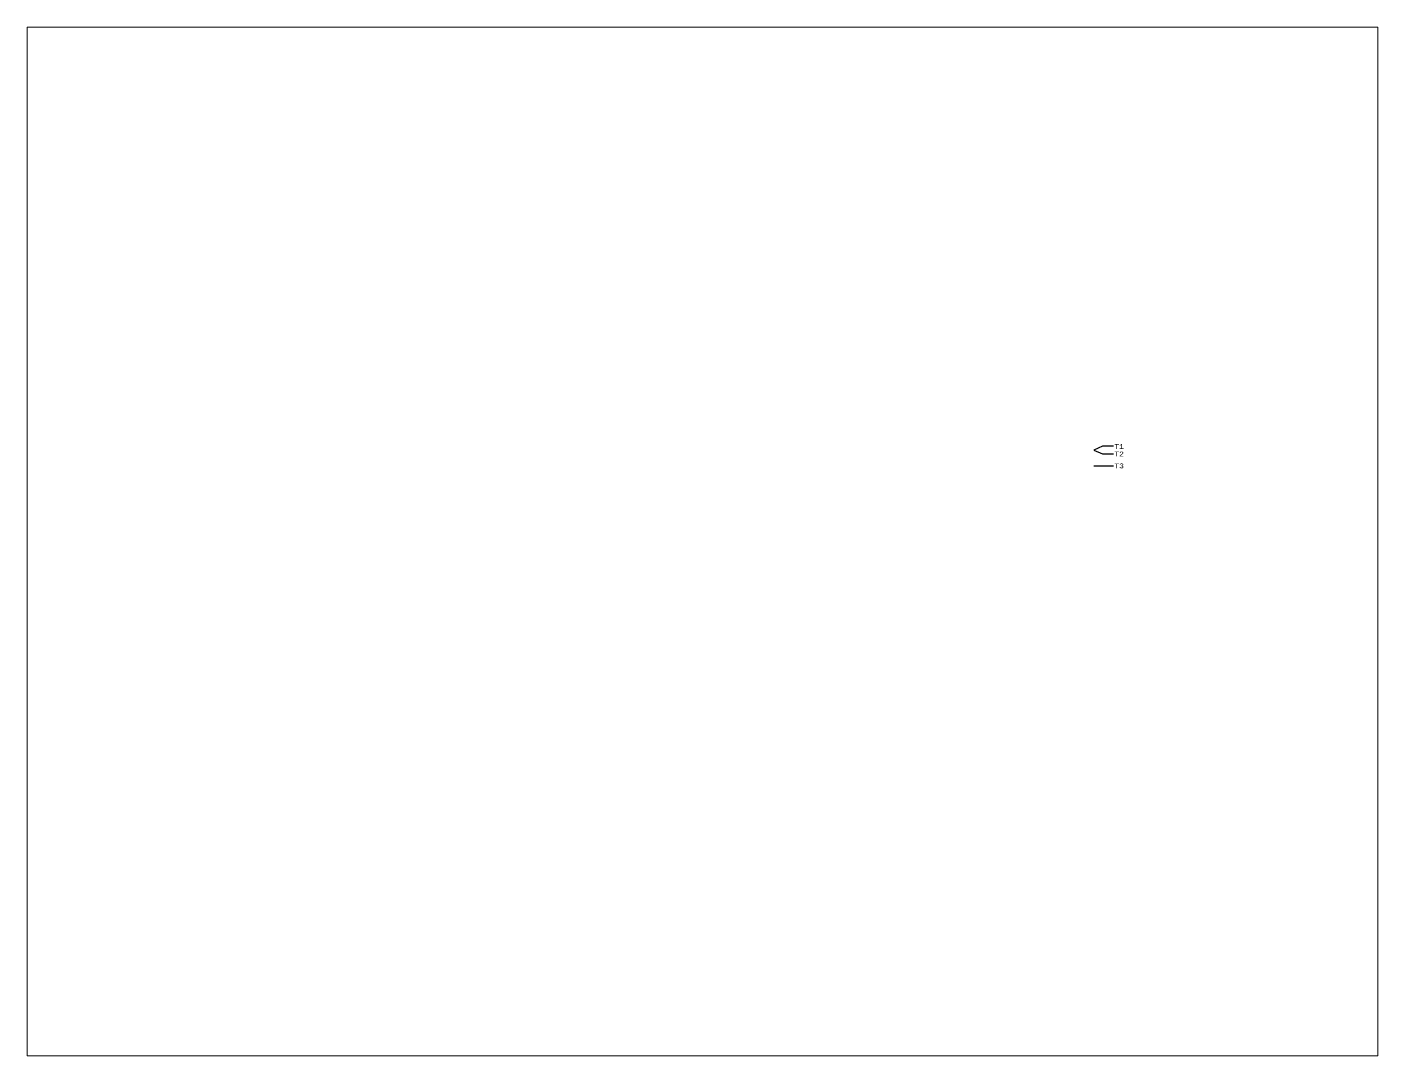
# Paper-space layout 'Layout1' of a CAD drawing. Header units: millimetres. Extents: x 27 to 240, y 20 to 183.
# The model-space entities are those that its viewports show. They can reach past a viewport. Long polylines and large blocks are cut down to what shows.
import ezdxf
from ezdxf.enums import TextEntityAlignment as Align

# ---------------------------------------------------------------- set-up
doc = ezdxf.new("R2010")
doc.units = ezdxf.units.MM
doc.styles.add('Courier', font='COUR.TTF', dxfattribs={"height": 1.5})

msp = doc.modelspace()

# ---------------------------------------------------------------- linework, layer by layer
at = {"color": 1}
msp.add_line((333.07, 172.29), (339.31, 172.29), dxfattribs=at)
msp.add_lwpolyline([(339.31, 178.54), (335.81, 178.54), (333.07, 177.29), (335.81, 176.04), (339.31, 176.04)], dxfattribs=at)

# ---------------------------------------------------------------- texts
at = {"color": 7, "style": 'Courier'}
for tag, p in [('T1', (339.57, 178.41)), ('T2', (339.57, 176.04)), ('T3', (339.57, 172.29))]:
    msp.add_attdef(tag, text='', height=1.5, dxfattribs=at).set_placement(p, align=Align.MIDDLE_LEFT)

psp = doc.layouts.get("Layout1")

# ---------------------------------------------------------------- viewports
at = {"layer": '0'}
psp.add_viewport(center=(133.35, 101.6), size=(213.36, 162.56), view_center_point=(210, 148.5), view_height=323.8171, dxfattribs=at)

doc.saveas('drawing.dxf')
